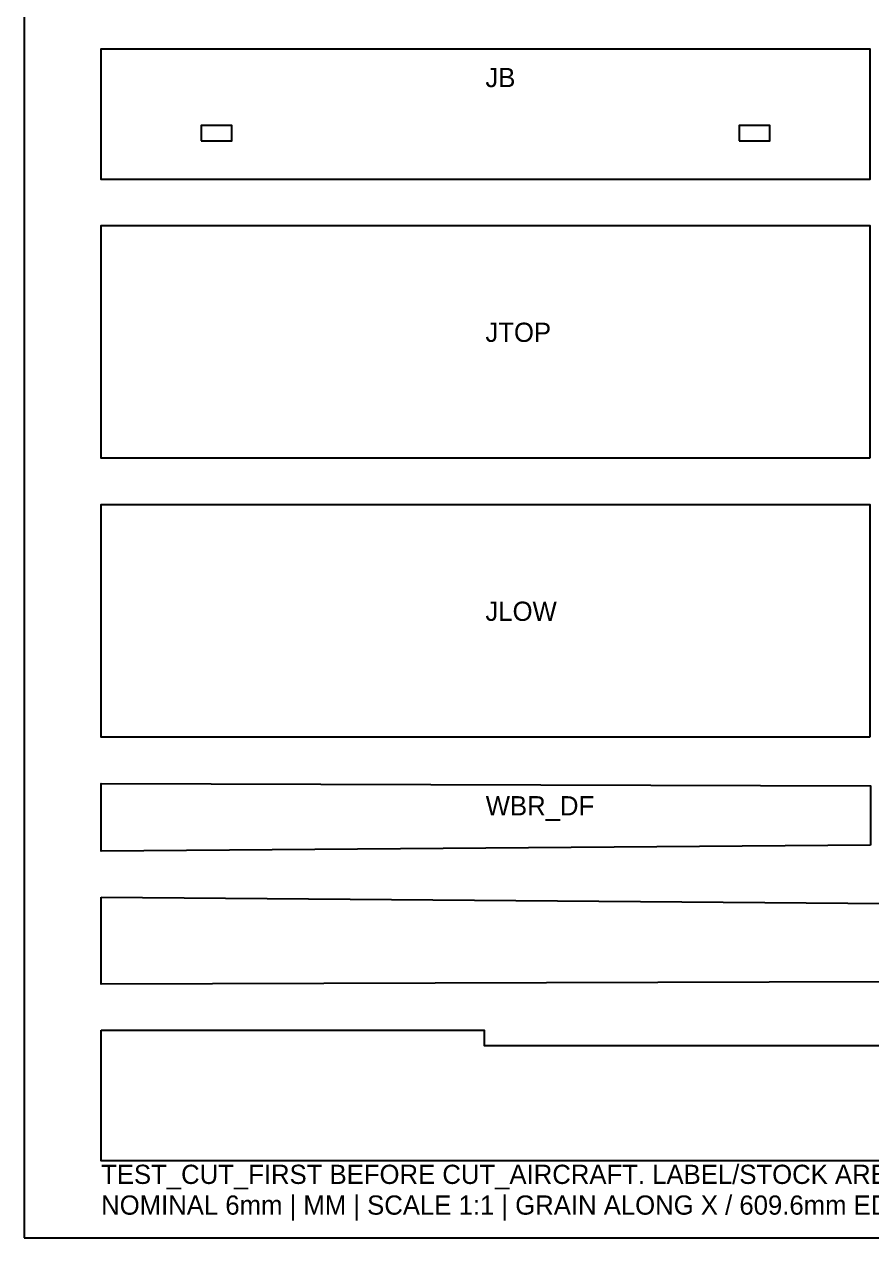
# Model space of a CAD drawing. Header units: millimetres. Extents: x 0 to 610, y 0 to 457.
# Drawn here: x 0 to 110.3, y 0 to 157.9 of the extents above; entities that cross this region are included whole.
import ezdxf

# ---------------------------------------------------------------- set-up
doc = ezdxf.new("R2010")
doc.units = ezdxf.units.MM
for name, color, linetype in [('CUT_AIRCRAFT', 7, 'Continuous'), ('LABEL_DO_NOT_CUT', 3, 'Continuous'), ('STOCK_DO_NOT_CUT', 8, 'Continuous')]:
    doc.layers.add(name, color=color, linetype=linetype)

msp = doc.modelspace()

# ---------------------------------------------------------------- linework, layer by layer
at = {"layer": 'CUT_AIRCRAFT'}
for points in [[(10, 139.725), (10, 154.725), (110, 154.725), (110, 139.725), (110, 137.725), (10, 137.725)], [(23, 142.725), (27, 142.725), (27, 144.725), (23, 144.725)], [(93, 142.725), (97, 142.725), (97, 144.725), (93, 144.725)], [(110, 101.425), (10, 101.425), (10, 131.725), (110, 131.725)], [(110, 65.125), (10, 65.125), (10, 95.425), (110, 95.425)], [(110.07997, 51.1), (10, 50.3), (10, 59.125), (110.07997, 58.825)], [(10, 44.3), (285.21991, 42.1), (285.21991, 33.825), (10, 33)], [(10, 27), (59.85, 27), (59.85, 25), (287.85, 25), (287.85, 10), (10, 10)]]:
    msp.add_lwpolyline(points, close=True, dxfattribs=at)
at = {"layer": 'STOCK_DO_NOT_CUT'}
msp.add_lwpolyline([(0, 0), (609.6, 0), (609.6, 457.2), (0, 457.2)], close=True, dxfattribs=at)

# ---------------------------------------------------------------- texts
at = {"layer": 'LABEL_DO_NOT_CUT'}
for s, p in [('JB', (60, 149.725)), ('JTOP', (60, 116.575)), ('JLOW', (60, 80.275)), ('WBR_DF', (60.03999, 54.9625)), ('TEST_CUT_FIRST BEFORE CUT_AIRCRAFT. LABEL/STOCK ARE NOT CUT LAYERS.', (10, 7)), ('NOMINAL 6mm | MM | SCALE 1:1 | GRAIN ALONG X / 609.6mm EDGE', (10, 3))]:
    msp.add_text(s, height=2.5, dxfattribs=at).set_placement(p)

doc.saveas('drawing.dxf')
